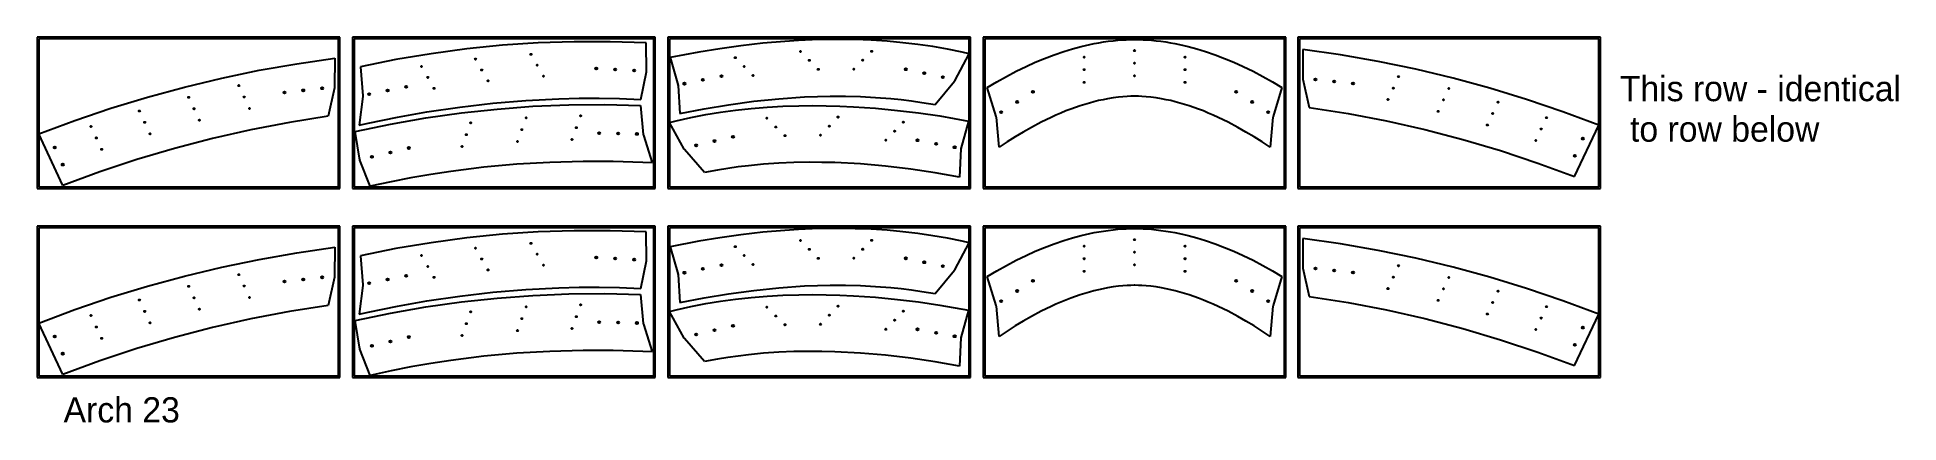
# Model space of a CAD drawing. Extents: x 865 to 1455, y -82 to 41.
import ezdxf

# ---------------------------------------------------------------- set-up
doc = ezdxf.new("R2010")
doc.units = 0
doc.header["$MEASUREMENT"] = 0
doc.header["$PDMODE"] = 32
doc.header["$PDSIZE"] = 0.38
doc.layers.get('0').update_dxf_attribs({"linetype": 'CONTINUOUS'})
for name, color, linetype in [('DEFAULT', 7, 'CONTINUOUS'), ('DRILL_PTS__ENGRAVE_PASS_RO', 172, 'CONTINUOUS'), ('DRILLING', 3, 'CONTINUOUS'), ('PLYWOOD', 6, 'CONTINUOUS')]:
    doc.layers.add(name, color=color, linetype=linetype)

# ---------------------------------------------------------------- blocks, each defined once
blk = doc.blocks.new('*X1')
at = {"layer": 'DEFAULT', "linetype": 'Continuous'}
for s, p in [('This row - identical', (1366.43, 20.52)), (' to row below', (1366.69, 7.67))]:
    blk.add_text(s, height=8, dxfattribs=at).set_placement(p)

msp = doc.modelspace()

# ---------------------------------------------------------------- linework, layer by layer
for p, q in [((989.49, 35.6), (978.26, 33.71)), ((1000.78, 37.12), (989.49, 35.6)), ((1012.11, 38.26), (1000.78, 37.12)), ((1023.47, 39.02), (1012.11, 38.26)), ((1034.86, 39.4), (1023.47, 39.02)), ((1046.24, 39.4), (1034.86, 39.4)), ((1057.63, 39.02), (1046.24, 39.4)), ((1057.8, 29.85), (1057.63, 39.02)), ((1074.35, 36.09), (1065.3, 34.34)), ((1081.01, 37.18), (1074.35, 36.09)), ((1087.69, 38.11), (1081.01, 37.18)), ((1094.66, 38.9), (1087.69, 38.11)), ((1101.65, 39.5), (1094.66, 38.9)), ((1105.97, 39.78), (1101.65, 39.5)), ((1110.29, 39.98), (1105.97, 39.78)), ((1114.61, 40.09), (1110.29, 39.98)), ((1118.93, 40.13), (1114.61, 40.09)), ((1123.99, 40.05), (1118.93, 40.13)), ((1129.04, 39.86), (1123.99, 40.05)), ((1134.08, 39.53), (1129.04, 39.86)), ((1139.11, 39.07), (1134.08, 39.53)), ((1143.84, 38.51), (1139.11, 39.07)), ((1148.55, 37.83), (1143.84, 38.51)), ((1153.24, 37), (1148.55, 37.83)), ((1157.9, 36.04), (1153.24, 37)), ((1155.55, 27.02), (1160.07, 35.53)), ((1160.07, 35.53), (1157.9, 36.04)), ((1187.05, 35.25), (1190.09, 36.29)), ((1190.09, 36.29), (1192.83, 37.12)), ((1192.83, 37.12), (1195.59, 37.87)), ((1195.59, 37.87), (1196.98, 38.21)), ((1196.98, 38.21), (1198.38, 38.52)), ((1198.38, 38.52), (1199.78, 38.8)), ((1199.78, 38.8), (1201.19, 39.06)), ((1201.19, 39.06), (1202.69, 39.31)), ((1202.69, 39.31), (1204.2, 39.52)), ((1204.2, 39.52), (1205.71, 39.7)), ((1205.71, 39.7), (1207.23, 39.85)), ((1207.23, 39.85), (1208.56, 39.96)), ((1208.56, 39.96), (1209.9, 40.03)), ((1209.9, 40.03), (1211.23, 40.07)), ((1211.23, 40.07), (1212.57, 40.08)), ((1212.57, 40.08), (1213.9, 40.07)), ((1213.9, 40.07), (1215.23, 40.03)), ((1215.23, 40.03), (1216.57, 39.96)), ((1216.57, 39.96), (1217.9, 39.85)), ((1217.9, 39.85), (1219.42, 39.7)), ((1219.42, 39.7), (1220.93, 39.52)), ((1220.93, 39.52), (1222.44, 39.31)), ((1222.44, 39.31), (1223.95, 39.06)), ((1223.95, 39.06), (1225.35, 38.8)), ((1225.35, 38.8), (1226.75, 38.52)), ((1226.75, 38.52), (1228.15, 38.21)), ((1228.15, 38.21), (1229.54, 37.87)), ((1229.54, 37.87), (1232.3, 37.12)), ((1232.3, 37.12), (1235.04, 36.29)), ((1235.04, 36.29), (1238.08, 35.25)), ((1277.88, 35.24), (1265.86, 36.97)), ((1265.86, 36.97), (1265.91, 27.75)), ((923.07, 27.85), (934.96, 30.32)), ((934.96, 30.32), (946.92, 32.42)), ((946.92, 32.42), (958.93, 34.15)), ((958.93, 34.15), (958.88, 24.93)), ((978.26, 33.71), (967.1, 31.44)), ((967.1, 31.44), (967.86, 22.25)), ((1056.01, 21.08), (1057.8, 29.85)), ((1065.3, 34.34), (1067.84, 25.53)), ((1171.9, 28.39), (1175, 30.01)), ((1175, 30.01), (1178.14, 31.54)), ((1178.14, 31.54), (1181.07, 32.87)), ((1181.07, 32.87), (1184.04, 34.1)), ((1184.04, 34.1), (1187.05, 35.25)), ((1238.08, 35.25), (1241.09, 34.1)), ((1241.09, 34.1), (1244.06, 32.87)), ((1244.06, 32.87), (1246.99, 31.54)), ((1246.99, 31.54), (1250.13, 30.01)), ((1250.13, 30.01), (1253.23, 28.39)), ((1289.84, 33.13), (1277.88, 35.24)), ((1301.72, 30.67), (1289.84, 33.13)), ((1313.53, 27.84), (1301.72, 30.67)), ((899.55, 21.82), (911.26, 25.02)), ((911.26, 25.02), (923.07, 27.85)), ((958.86, 24.71), (956.83, 15.72)), ((958.87, 24.75), (958.86, 24.71)), ((958.88, 24.81), (958.87, 24.78)), ((958.87, 24.78), (958.87, 24.75)), ((958.88, 24.93), (958.88, 24.9)), ((958.88, 24.9), (958.88, 24.87)), ((958.88, 24.87), (958.88, 24.84)), ((958.88, 24.84), (958.88, 24.81)), ((1067.84, 25.53), (1068.39, 16.6)), ((1149.27, 19.44), (1155.44, 26.85)), ((1165.85, 24.9), (1168.85, 26.68)), ((1168.68, 15.68), (1165.85, 24.9)), ((1168.85, 26.68), (1171.9, 28.39)), ((1253.23, 28.39), (1256.28, 26.68)), ((1256.28, 26.68), (1259.28, 24.9)), ((1259.28, 24.9), (1256.45, 15.68)), ((1265.91, 27.75), (1265.91, 27.72)), ((1265.91, 27.72), (1265.91, 27.68)), ((1265.91, 27.68), (1265.91, 27.65)), ((1265.91, 27.65), (1265.92, 27.62)), ((1265.92, 27.62), (1265.92, 27.59)), ((1265.92, 27.59), (1265.93, 27.56)), ((1265.93, 27.56), (1265.93, 27.53)), ((1265.93, 27.53), (1267.96, 18.53)), ((1325.25, 24.64), (1313.53, 27.84)), ((1336.86, 21.09), (1325.25, 24.64)), ((876.44, 14.37), (887.93, 18.27)), ((887.93, 18.27), (899.55, 21.82)), ((967.85, 22.03), (966.62, 12.89)), ((967.86, 22.06), (967.85, 22.03)), ((967.86, 22.25), (967.86, 22.22)), ((967.86, 22.22), (967.86, 22.19)), ((967.86, 22.19), (967.86, 22.16)), ((967.86, 22.16), (967.86, 22.13)), ((967.86, 22.13), (967.86, 22.1)), ((967.86, 22.1), (967.86, 22.06)), ((988.11, 17.12), (998.55, 18.67)), ((998.55, 18.67), (1009.02, 19.89)), ((999.07, 16.82), (1010.4, 18.04)), ((1009.02, 19.89), (1019.52, 20.77)), ((1010.4, 18.04), (1021.75, 18.89)), ((1019.52, 20.77), (1030.02, 21.31)), ((1021.75, 18.89), (1033.13, 19.35)), ((1030.02, 21.31), (1036.41, 21.46)), ((1033.13, 19.35), (1044.52, 19.44)), ((1036.41, 21.46), (1042.8, 21.48)), ((1042.8, 21.48), (1049.18, 21.36)), ((1044.52, 19.44), (1055.9, 19.14)), ((1049.18, 21.36), (1056.01, 21.08)), ((1055.9, 19.14), (1056.76, 9.96)), ((1068.39, 16.6), (1076.1, 18.11)), ((1076.1, 18.11), (1083.83, 19.4)), ((1083.83, 19.4), (1091.8, 20.48)), ((1085.95, 17.67), (1090.98, 18.22)), ((1090.98, 18.22), (1096.01, 18.63)), ((1091.8, 20.48), (1099.78, 21.3)), ((1096.01, 18.63), (1101.06, 18.92)), ((1099.78, 21.3), (1107.91, 21.86)), ((1101.06, 18.92), (1106.11, 19.08)), ((1106.11, 19.08), (1110.44, 19.12)), ((1107.91, 21.86), (1111.97, 22.02)), ((1110.44, 19.12), (1114.76, 19.08)), ((1111.97, 22.02), (1116, 22.11)), ((1114.76, 19.08), (1119.08, 18.96)), ((1116, 22.11), (1120.84, 22.11)), ((1119.08, 18.96), (1123.4, 18.76)), ((1120.84, 22.11), (1125.65, 21.99)), ((1123.4, 18.76), (1130.4, 18.28)), ((1125.65, 21.99), (1130.44, 21.74)), ((1130.4, 18.28), (1137.38, 17.61)), ((1130.44, 21.74), (1135.21, 21.37)), ((1135.21, 21.37), (1138.55, 21.03)), ((1138.55, 21.03), (1141.85, 20.62)), ((1141.85, 20.62), (1145.13, 20.14)), ((1145.13, 20.14), (1149.27, 19.44)), ((1192.35, 18.02), (1190.78, 17.41)), ((1193.82, 18.55), (1192.35, 18.02)), ((1195.28, 19.05), (1193.82, 18.55)), ((1196.75, 19.51), (1195.28, 19.05)), ((1198.21, 19.94), (1196.75, 19.51)), ((1199.67, 20.33), (1198.21, 19.94)), ((1201.12, 20.69), (1199.67, 20.33)), ((1202.56, 21), (1201.12, 20.69)), ((1203.99, 21.28), (1202.56, 21)), ((1205.73, 21.56), (1203.99, 21.28)), ((1207.46, 21.79), (1205.73, 21.56)), ((1208.88, 21.93), (1207.46, 21.79)), ((1210.25, 22.03), (1208.88, 21.93)), ((1211.38, 22.07), (1210.25, 22.03)), ((1212.45, 22.08), (1211.38, 22.07)), ((1212.57, 22.08), (1212.45, 22.08)), ((1212.68, 22.08), (1212.57, 22.08)), ((1213.75, 22.07), (1212.68, 22.08)), ((1214.88, 22.03), (1213.75, 22.07)), ((1216.25, 21.93), (1214.88, 22.03)), ((1217.67, 21.79), (1216.25, 21.93)), ((1219.4, 21.56), (1217.67, 21.79)), ((1221.14, 21.28), (1219.4, 21.56)), ((1222.57, 21), (1221.14, 21.28)), ((1224.01, 20.69), (1222.57, 21)), ((1225.46, 20.33), (1224.01, 20.69)), ((1226.92, 19.94), (1225.46, 20.33)), ((1228.38, 19.51), (1226.92, 19.94)), ((1229.85, 19.05), (1228.38, 19.51)), ((1231.32, 18.55), (1229.85, 19.05)), ((1232.78, 18.02), (1231.32, 18.55)), ((1234.36, 17.41), (1232.78, 18.02)), ((1267.96, 18.53), (1280.26, 16.59)), ((1348.36, 17.19), (1336.86, 21.09)), ((865.07, 10.11), (876.44, 14.37)), ((944.54, 13.78), (932.31, 11.43)), ((956.83, 15.72), (944.54, 13.78)), ((965.44, 10.89), (976.58, 13.24)), ((966.62, 12.89), (969.49, 13.54)), ((969.49, 13.54), (978.78, 15.46)), ((976.58, 13.24), (987.8, 15.21)), ((978.78, 15.46), (988.11, 17.12)), ((987.8, 15.21), (999.07, 16.82)), ((1065.07, 13.77), (1067.22, 14.31)), ((1069.73, 5.33), (1065.07, 13.77)), ((1067.22, 14.31), (1071.87, 15.36)), ((1071.87, 15.36), (1076.54, 16.27)), ((1076.54, 16.27), (1081.24, 17.03)), ((1081.24, 17.03), (1085.95, 17.67)), ((1137.38, 17.61), (1144.08, 16.8)), ((1144.08, 16.8), (1150.76, 15.82)), ((1150.76, 15.82), (1159.84, 14.23)), ((1159.84, 14.23), (1157.45, 5.38)), ((1169.6, 5.88), (1168.72, 15.48)), ((1179.84, 12.21), (1177.25, 10.74)), ((1182.94, 13.86), (1179.84, 12.21)), ((1184.5, 14.63), (1182.94, 13.86)), ((1186.07, 15.38), (1184.5, 14.63)), ((1187.63, 16.09), (1186.07, 15.38)), ((1189.2, 16.77), (1187.63, 16.09)), ((1190.78, 17.41), (1189.2, 16.77)), ((1235.93, 16.77), (1234.36, 17.41)), ((1237.5, 16.09), (1235.93, 16.77)), ((1239.07, 15.38), (1237.5, 16.09)), ((1240.63, 14.63), (1239.07, 15.38)), ((1242.19, 13.86), (1240.63, 14.63)), ((1245.29, 12.21), (1242.19, 13.86)), ((1247.88, 10.74), (1245.29, 12.21)), ((1256.41, 15.48), (1255.53, 5.88)), ((1280.26, 16.59), (1292.48, 14.25)), ((1292.48, 14.25), (1304.63, 11.5)), ((1359.73, 12.93), (1348.36, 17.19)), ((1352.1, -3.42), (1359.73, 12.93)), ((872.69, -6.24), (865.07, 10.11)), ((920.16, 8.69), (908.12, 5.54)), ((932.31, 11.43), (920.16, 8.69)), ((966.86, 1.83), (965.44, 10.89)), ((1056.76, 9.96), (1056.76, 9.93)), ((1056.76, 9.93), (1056.77, 9.9)), ((1056.77, 9.9), (1056.77, 9.87)), ((1056.77, 9.87), (1056.78, 9.84)), ((1056.78, 9.84), (1056.78, 9.81)), ((1056.78, 9.81), (1056.79, 9.78)), ((1056.79, 9.78), (1056.8, 9.75)), ((1056.8, 9.75), (1059.6, 0.96)), ((1172.13, 7.57), (1169.6, 5.88)), ((1174.68, 9.19), (1172.13, 7.57)), ((1177.25, 10.74), (1174.68, 9.19)), ((1250.45, 9.19), (1247.88, 10.74)), ((1253, 7.57), (1250.45, 9.19)), ((1255.53, 5.88), (1253, 7.57)), ((1304.63, 11.5), (1316.68, 8.36)), ((1316.68, 8.36), (1328.61, 4.82)), ((896.18, 2.01), (884.37, -1.92)), ((908.12, 5.54), (896.18, 2.01)), ((970.14, -6.5), (966.86, 1.83)), ((1016.63, 0.49), (1006.14, -0.46)), ((1027.15, 1.11), (1016.63, 0.49)), ((1037.71, 1.39), (1027.15, 1.11)), ((1047.18, 1.37), (1037.71, 1.39)), ((1056.66, 1.1), (1047.18, 1.37)), ((1059.6, 0.96), (1056.66, 1.1)), ((1069.74, 5.3), (1069.73, 5.33)), ((1069.76, 5.28), (1069.74, 5.3)), ((1069.78, 5.25), (1069.76, 5.28)), ((1069.8, 5.22), (1069.78, 5.25)), ((1069.82, 5.19), (1069.8, 5.22)), ((1069.84, 5.17), (1069.82, 5.19)), ((1076.14, -2.14), (1069.84, 5.17)), ((1090.16, 0.04), (1086.84, -0.36)), ((1094.92, 0.5), (1090.16, 0.04)), ((1099.71, 0.83), (1094.92, 0.5)), ((1104.52, 1.04), (1099.71, 0.83)), ((1109.35, 1.12), (1104.52, 1.04)), ((1113.39, 1.1), (1109.35, 1.12)), ((1117.45, 1.01), (1113.39, 1.1)), ((1125.59, 0.59), (1117.45, 1.01)), ((1133.59, -0.09), (1125.59, 0.59)), ((1157.45, 5.38), (1157.06, -3.56)), ((1328.61, 4.82), (1340.43, 0.9)), ((1340.43, 0.9), (1352.1, -3.42)), ((884.37, -1.92), (872.69, -6.24)), ((976.82, -5.03), (970.14, -6.5)), ((983.08, -3.81), (976.82, -5.03)), ((989.38, -2.72), (983.08, -3.81)), ((995.71, -1.76), (989.38, -2.72)), ((1006.14, -0.46), (995.71, -1.76)), ((1080.27, -1.36), (1076.14, -2.14)), ((1083.54, -0.82), (1080.27, -1.36)), ((1086.84, -0.36), (1083.54, -0.82)), ((1141.58, -1.03), (1133.59, -0.09)), ((1149.33, -2.18), (1141.58, -1.03)), ((1157.06, -3.56), (1149.33, -2.18)), ((1000.78, -22.88), (989.49, -24.4)), ((1012.11, -21.74), (1000.78, -22.88)), ((1023.47, -20.98), (1012.11, -21.74)), ((1034.86, -20.6), (1023.47, -20.98)), ((1046.24, -20.6), (1034.86, -20.6)), ((1057.63, -20.98), (1046.24, -20.6)), ((1057.8, -30.15), (1057.63, -20.98)), ((1081.01, -22.82), (1074.35, -23.91)), ((1087.69, -21.89), (1081.01, -22.82)), ((1094.66, -21.1), (1087.69, -21.89)), ((1101.65, -20.5), (1094.66, -21.1)), ((1105.97, -20.22), (1101.65, -20.5)), ((1110.29, -20.02), (1105.97, -20.22)), ((1114.61, -19.91), (1110.29, -20.02)), ((1118.93, -19.87), (1114.61, -19.91)), ((1123.99, -19.95), (1118.93, -19.87)), ((1129.04, -20.14), (1123.99, -19.95)), ((1134.08, -20.47), (1129.04, -20.14)), ((1139.11, -20.93), (1134.08, -20.47)), ((1143.84, -21.49), (1139.11, -20.93)), ((1148.55, -22.17), (1143.84, -21.49)), ((1153.24, -23), (1148.55, -22.17)), ((1157.9, -23.96), (1153.24, -23)), ((1190.09, -23.71), (1192.83, -22.88)), ((1192.83, -22.88), (1195.59, -22.13)), ((1195.59, -22.13), (1196.98, -21.79)), ((1196.98, -21.79), (1198.38, -21.48)), ((1198.38, -21.48), (1199.78, -21.2)), ((1199.78, -21.2), (1201.19, -20.94)), ((1201.19, -20.94), (1202.69, -20.69)), ((1202.69, -20.69), (1204.2, -20.48)), ((1204.2, -20.48), (1205.71, -20.3)), ((1205.71, -20.3), (1207.23, -20.15)), ((1207.23, -20.15), (1208.56, -20.04)), ((1208.56, -20.04), (1209.9, -19.97)), ((1209.9, -19.97), (1211.23, -19.93)), ((1211.23, -19.93), (1212.57, -19.92)), ((1212.57, -19.92), (1213.9, -19.93)), ((1213.9, -19.93), (1215.23, -19.97)), ((1215.23, -19.97), (1216.57, -20.04)), ((1216.57, -20.04), (1217.9, -20.15)), ((1217.9, -20.15), (1219.42, -20.3)), ((1219.42, -20.3), (1220.93, -20.48)), ((1220.93, -20.48), (1222.44, -20.69)), ((1222.44, -20.69), (1223.95, -20.94)), ((1223.95, -20.94), (1225.35, -21.2)), ((1225.35, -21.2), (1226.75, -21.48)), ((1226.75, -21.48), (1228.15, -21.79)), ((1228.15, -21.79), (1229.54, -22.13)), ((1229.54, -22.13), (1232.3, -22.88)), ((1232.3, -22.88), (1235.04, -23.71)), ((1277.88, -24.76), (1265.86, -23.03)), ((1265.86, -23.03), (1265.91, -32.25)), ((934.96, -29.68), (946.92, -27.58)), ((946.92, -27.58), (958.93, -25.85)), ((958.93, -25.85), (958.88, -35.07)), ((978.26, -26.29), (967.1, -28.56)), ((967.1, -28.56), (967.86, -37.75)), ((989.49, -24.4), (978.26, -26.29)), ((1074.35, -23.91), (1065.3, -25.66)), ((1065.3, -25.66), (1067.84, -34.47)), ((1155.55, -32.98), (1160.07, -24.47)), ((1160.07, -24.47), (1157.9, -23.96)), ((1175, -29.99), (1178.14, -28.46)), ((1178.14, -28.46), (1181.07, -27.13)), ((1181.07, -27.13), (1184.04, -25.9)), ((1184.04, -25.9), (1187.05, -24.75)), ((1187.05, -24.75), (1190.09, -23.71)), ((1235.04, -23.71), (1238.08, -24.75)), ((1238.08, -24.75), (1241.09, -25.9)), ((1241.09, -25.9), (1244.06, -27.13)), ((1244.06, -27.13), (1246.99, -28.46)), ((1246.99, -28.46), (1250.13, -29.99)), ((1289.84, -26.87), (1277.88, -24.76)), ((1301.72, -29.33), (1289.84, -26.87)), ((1313.53, -32.16), (1301.72, -29.33)), ((899.55, -38.18), (911.26, -34.98)), ((911.26, -34.98), (923.07, -32.15)), ((923.07, -32.15), (934.96, -29.68)), ((958.86, -35.29), (956.83, -44.28)), ((958.87, -35.25), (958.86, -35.29)), ((958.88, -35.19), (958.87, -35.22)), ((958.87, -35.22), (958.87, -35.25)), ((958.88, -35.07), (958.88, -35.1)), ((958.88, -35.1), (958.88, -35.13)), ((958.88, -35.13), (958.88, -35.16)), ((958.88, -35.16), (958.88, -35.19)), ((1056.01, -38.92), (1057.8, -30.15)), ((1067.84, -34.47), (1068.39, -43.4)), ((1149.27, -40.56), (1155.44, -33.15)), ((1165.85, -35.1), (1168.85, -33.32)), ((1168.68, -44.32), (1165.85, -35.1)), ((1168.85, -33.32), (1171.9, -31.61)), ((1171.9, -31.61), (1175, -29.99)), ((1250.13, -29.99), (1253.23, -31.61)), ((1253.23, -31.61), (1256.28, -33.32)), ((1256.28, -33.32), (1259.28, -35.1)), ((1259.28, -35.1), (1256.45, -44.32)), ((1265.91, -32.25), (1265.91, -32.28)), ((1265.91, -32.28), (1265.91, -32.32)), ((1265.91, -32.32), (1265.91, -32.35)), ((1265.91, -32.35), (1265.92, -32.38)), ((1265.92, -32.38), (1265.92, -32.41)), ((1265.92, -32.41), (1265.93, -32.44)), ((1265.93, -32.44), (1265.93, -32.47)), ((1265.93, -32.47), (1267.96, -41.47)), ((1325.25, -35.36), (1313.53, -32.16)), ((1336.86, -38.91), (1325.25, -35.36)), ((887.93, -41.73), (899.55, -38.18)), ((967.85, -37.97), (966.62, -47.11)), ((967.86, -37.94), (967.85, -37.97)), ((967.86, -37.75), (967.86, -37.78)), ((967.86, -37.78), (967.86, -37.81)), ((967.86, -37.81), (967.86, -37.84)), ((967.86, -37.84), (967.86, -37.87)), ((967.86, -37.87), (967.86, -37.9)), ((967.86, -37.9), (967.86, -37.94)), ((998.55, -41.33), (1009.02, -40.11)), ((1009.02, -40.11), (1019.52, -39.23)), ((1010.4, -41.96), (1021.75, -41.11)), ((1019.52, -39.23), (1030.02, -38.69)), ((1021.75, -41.11), (1033.13, -40.65)), ((1030.02, -38.69), (1036.41, -38.54)), ((1033.13, -40.65), (1044.52, -40.56)), ((1036.41, -38.54), (1042.8, -38.52)), ((1042.8, -38.52), (1049.18, -38.64)), ((1044.52, -40.56), (1055.9, -40.86)), ((1049.18, -38.64), (1056.01, -38.92)), ((1055.9, -40.86), (1056.76, -50.04)), ((1076.1, -41.89), (1083.83, -40.6)), ((1083.83, -40.6), (1091.8, -39.52)), ((1091.8, -39.52), (1099.78, -38.7)), ((1096.01, -41.37), (1101.06, -41.08)), ((1099.78, -38.7), (1107.91, -38.14)), ((1101.06, -41.08), (1106.11, -40.92)), ((1106.11, -40.92), (1110.44, -40.88)), ((1107.91, -38.14), (1111.97, -37.98)), ((1110.44, -40.88), (1114.76, -40.92)), ((1111.97, -37.98), (1116, -37.89)), ((1114.76, -40.92), (1119.08, -41.04)), ((1116, -37.89), (1120.84, -37.89)), ((1119.08, -41.04), (1123.4, -41.24)), ((1120.84, -37.89), (1125.65, -38.01)), ((1123.4, -41.24), (1130.4, -41.72)), ((1125.65, -38.01), (1130.44, -38.26)), ((1130.44, -38.26), (1135.21, -38.63)), ((1135.21, -38.63), (1138.55, -38.97)), ((1138.55, -38.97), (1141.85, -39.38)), ((1141.85, -39.38), (1145.13, -39.86)), ((1145.13, -39.86), (1149.27, -40.56)), ((1195.28, -40.95), (1193.82, -41.45)), ((1196.75, -40.49), (1195.28, -40.95)), ((1198.21, -40.06), (1196.75, -40.49)), ((1199.67, -39.67), (1198.21, -40.06)), ((1201.12, -39.31), (1199.67, -39.67)), ((1202.56, -39), (1201.12, -39.31)), ((1203.99, -38.72), (1202.56, -39)), ((1205.73, -38.44), (1203.99, -38.72)), ((1207.46, -38.21), (1205.73, -38.44)), ((1208.88, -38.07), (1207.46, -38.21)), ((1210.25, -37.97), (1208.88, -38.07)), ((1211.38, -37.93), (1210.25, -37.97)), ((1212.45, -37.92), (1211.38, -37.93)), ((1212.57, -37.92), (1212.45, -37.92)), ((1212.68, -37.92), (1212.57, -37.92)), ((1213.75, -37.93), (1212.68, -37.92)), ((1214.88, -37.97), (1213.75, -37.93)), ((1216.25, -38.07), (1214.88, -37.97)), ((1217.67, -38.21), (1216.25, -38.07)), ((1219.4, -38.44), (1217.67, -38.21)), ((1221.14, -38.72), (1219.4, -38.44)), ((1222.57, -39), (1221.14, -38.72)), ((1224.01, -39.31), (1222.57, -39)), ((1225.46, -39.67), (1224.01, -39.31)), ((1226.92, -40.06), (1225.46, -39.67)), ((1228.38, -40.49), (1226.92, -40.06)), ((1229.85, -40.95), (1228.38, -40.49)), ((1231.32, -41.45), (1229.85, -40.95)), ((1348.36, -42.81), (1336.86, -38.91)), ((865.07, -49.89), (876.44, -45.63)), ((876.44, -45.63), (887.93, -41.73)), ((944.54, -46.22), (932.31, -48.57)), ((956.83, -44.28), (944.54, -46.22)), ((965.44, -49.11), (976.58, -46.76)), ((966.62, -47.11), (969.49, -46.46)), ((969.49, -46.46), (978.78, -44.54)), ((976.58, -46.76), (987.8, -44.79)), ((978.78, -44.54), (988.11, -42.88)), ((987.8, -44.79), (999.07, -43.18)), ((988.11, -42.88), (998.55, -41.33)), ((999.07, -43.18), (1010.4, -41.96)), ((1065.07, -46.23), (1067.22, -45.69)), ((1069.73, -54.67), (1065.07, -46.23)), ((1067.22, -45.69), (1071.87, -44.64)), ((1068.39, -43.4), (1076.1, -41.89)), ((1071.87, -44.64), (1076.54, -43.73)), ((1076.54, -43.73), (1081.24, -42.97)), ((1081.24, -42.97), (1085.95, -42.33)), ((1085.95, -42.33), (1090.98, -41.78)), ((1090.98, -41.78), (1096.01, -41.37)), ((1130.4, -41.72), (1137.38, -42.39)), ((1137.38, -42.39), (1144.08, -43.2)), ((1144.08, -43.2), (1150.76, -44.18)), ((1150.76, -44.18), (1159.84, -45.77)), ((1159.84, -45.77), (1157.45, -54.62)), ((1169.6, -54.12), (1168.72, -44.52)), ((1182.94, -46.14), (1179.84, -47.79)), ((1184.5, -45.37), (1182.94, -46.14)), ((1186.07, -44.62), (1184.5, -45.37)), ((1187.63, -43.91), (1186.07, -44.62)), ((1189.2, -43.23), (1187.63, -43.91)), ((1190.78, -42.59), (1189.2, -43.23)), ((1192.35, -41.98), (1190.78, -42.59)), ((1193.82, -41.45), (1192.35, -41.98)), ((1232.78, -41.98), (1231.32, -41.45)), ((1234.36, -42.59), (1232.78, -41.98)), ((1235.93, -43.23), (1234.36, -42.59)), ((1237.5, -43.91), (1235.93, -43.23)), ((1239.07, -44.62), (1237.5, -43.91)), ((1240.63, -45.37), (1239.07, -44.62)), ((1242.19, -46.14), (1240.63, -45.37)), ((1245.29, -47.79), (1242.19, -46.14)), ((1256.41, -44.52), (1255.53, -54.12)), ((1267.96, -41.47), (1280.26, -43.41)), ((1280.26, -43.41), (1292.48, -45.75)), ((1292.48, -45.75), (1304.63, -48.5)), ((1359.73, -47.07), (1348.36, -42.81)), ((1352.1, -63.42), (1359.73, -47.07)), ((872.69, -66.24), (865.07, -49.89)), ((920.16, -51.31), (908.12, -54.46)), ((932.31, -48.57), (920.16, -51.31)), ((966.86, -58.17), (965.44, -49.11)), ((1056.76, -50.04), (1056.76, -50.07)), ((1056.76, -50.07), (1056.77, -50.1)), ((1056.77, -50.1), (1056.77, -50.13)), ((1056.77, -50.13), (1056.78, -50.16)), ((1056.78, -50.16), (1056.78, -50.19)), ((1056.78, -50.19), (1056.79, -50.22)), ((1056.79, -50.22), (1056.8, -50.25)), ((1056.8, -50.25), (1059.6, -59.04)), ((1172.13, -52.43), (1169.6, -54.12)), ((1174.68, -50.81), (1172.13, -52.43)), ((1177.25, -49.26), (1174.68, -50.81)), ((1179.84, -47.79), (1177.25, -49.26)), ((1247.88, -49.26), (1245.29, -47.79)), ((1250.45, -50.81), (1247.88, -49.26)), ((1253, -52.43), (1250.45, -50.81)), ((1255.53, -54.12), (1253, -52.43)), ((1304.63, -48.5), (1316.68, -51.64)), ((1316.68, -51.64), (1328.61, -55.18)), ((896.18, -57.99), (884.37, -61.92)), ((908.12, -54.46), (896.18, -57.99)), ((970.14, -66.5), (966.86, -58.17)), ((1027.15, -58.89), (1016.63, -59.51)), ((1037.71, -58.61), (1027.15, -58.89)), ((1047.18, -58.63), (1037.71, -58.61)), ((1056.66, -58.9), (1047.18, -58.63)), ((1059.6, -59.04), (1056.66, -58.9)), ((1069.74, -54.7), (1069.73, -54.67)), ((1069.76, -54.72), (1069.74, -54.7)), ((1069.78, -54.75), (1069.76, -54.72)), ((1069.8, -54.78), (1069.78, -54.75)), ((1069.82, -54.81), (1069.8, -54.78)), ((1069.84, -54.83), (1069.82, -54.81)), ((1076.14, -62.14), (1069.84, -54.83)), ((1104.52, -58.96), (1099.71, -59.17)), ((1109.35, -58.88), (1104.52, -58.96)), ((1113.39, -58.9), (1109.35, -58.88)), ((1117.45, -58.99), (1113.39, -58.9)), ((1125.59, -59.41), (1117.45, -58.99)), ((1157.45, -54.62), (1157.06, -63.56)), ((1328.61, -55.18), (1340.43, -59.1)), ((884.37, -61.92), (872.69, -66.24)), ((983.08, -63.81), (976.82, -65.03)), ((989.38, -62.72), (983.08, -63.81)), ((995.71, -61.76), (989.38, -62.72)), ((1006.14, -60.46), (995.71, -61.76)), ((1016.63, -59.51), (1006.14, -60.46)), ((1080.27, -61.36), (1076.14, -62.14)), ((1083.54, -60.82), (1080.27, -61.36)), ((1086.84, -60.36), (1083.54, -60.82)), ((1090.16, -59.96), (1086.84, -60.36)), ((1094.92, -59.5), (1090.16, -59.96)), ((1099.71, -59.17), (1094.92, -59.5)), ((1133.59, -60.09), (1125.59, -59.41)), ((1141.58, -61.03), (1133.59, -60.09)), ((1149.33, -62.18), (1141.58, -61.03)), ((1157.06, -63.56), (1149.33, -62.18)), ((1340.43, -59.1), (1352.1, -63.42)), ((976.82, -65.03), (970.14, -66.5))]:
    msp.add_line(p, q)
for centre, start, end in [((1056.82, 30.05), 348.49248, 13.68617), ((1066.84, 25.47), 3.49248, 28.68617), ((1154.67, 27.48), 320.23582, 332.08128), ((1167.73, 15.39), 5.23582, 17.08128), ((1257.41, 15.39), 162.91872, 174.76418), ((967.79, 2.19), 176.31383, 201.50752), ((1158.45, 5.34), 152.31383, 177.50752), ((1056.82, -29.95), 348.49248, 13.68617), ((1066.84, -34.53), 3.49248, 28.68617), ((1154.67, -32.52), 320.23582, 332.08128), ((1167.73, -44.61), 5.23582, 17.08128), ((1257.41, -44.61), 162.91872, 174.76418), ((967.79, -57.81), 176.31383, 201.50752), ((1158.45, -54.66), 152.31383, 177.50752)]:
    msp.add_arc(centre, 1, start, end)
at = {"layer": 'DRILL_PTS__ENGRAVE_PASS_RO'}
for p in [(1021.12, 35.41), (1106.59, 36.31), (1129.18, 36.34), (1212.54, 36.58), (986.41, 31.53), (1003.53, 33.89), (1005.53, 30.42), (1023.12, 31.94), (1085.92, 34.35), (1088.74, 31.52), (1109.41, 33.48), (1112.24, 30.65), (1123.52, 30.69), (1126.35, 33.52), (1196.57, 34.51), (1196.57, 30.51), (1212.54, 32.58), (1228.57, 34.51), (1228.57, 30.51), (928.52, 25.47), (988.41, 28.07), (990.41, 24.61), (1007.53, 26.96), (1025.12, 28.48), (1091.57, 28.69), (1196.57, 26.51), (1212.54, 28.58), (1228.57, 26.51), (1294.58, 24.66), (1296.27, 28.29), (1312.19, 24.57), (912.6, 21.75), (914.29, 18.12), (930.21, 21.85), (931.9, 18.22), (1292.89, 21.04), (1310.5, 20.94), (1327.82, 20.23), (881.61, 12.49), (896.97, 17.41), (898.66, 13.79), (915.98, 14.5), (1002.02, 13.67), (1019.61, 15.23), (1035.51, 12.12), (1036.88, 15.88), (1095.94, 15.12), (1098.81, 12.34), (1115.74, 12.6), (1118.52, 15.48), (1139.22, 13.88), (1308.81, 17.32), (1324.44, 12.98), (1326.13, 16.6), (1341.49, 11.68), (1343.18, 15.31), (883.3, 8.86), (900.35, 10.16), (999.28, 6.15), (1000.65, 9.91), (1016.87, 7.71), (1018.24, 11.47), (1034.14, 8.37), (1101.69, 9.56), (1112.97, 9.72), (1133.67, 8.13), (1136.45, 11), (1339.8, 8.06), (884.99, 5.24), (1106.59, -23.69), (1129.18, -23.66), (1212.54, -23.42), (986.41, -28.47), (1003.53, -26.11), (1005.53, -29.58), (1021.12, -24.59), (1023.12, -28.06), (1085.92, -25.65), (1088.74, -28.48), (1109.41, -26.52), (1112.24, -29.35), (1123.52, -29.31), (1126.35, -26.48), (1196.57, -25.49), (1196.57, -29.49), (1212.54, -27.42), (1228.57, -25.49), (1228.57, -29.49), (928.52, -34.53), (988.41, -31.93), (990.41, -35.39), (1007.53, -33.04), (1025.12, -31.52), (1091.57, -31.31), (1196.57, -33.49), (1212.54, -31.42), (1228.57, -33.49), (1294.58, -35.34), (1296.27, -31.71), (1312.19, -35.43), (912.6, -38.25), (930.21, -38.15), (1292.89, -38.96), (1310.5, -39.06), (1327.82, -39.77), (896.97, -42.59), (898.66, -46.21), (914.29, -41.88), (915.98, -45.5), (931.9, -41.78), (1002.02, -46.33), (1019.61, -44.77), (1036.88, -44.12), (1095.94, -44.88), (1115.74, -47.4), (1118.52, -44.52), (1139.22, -46.12), (1308.81, -42.68), (1324.44, -47.02), (1326.13, -43.4), (1343.18, -44.69), (881.61, -47.51), (883.3, -51.14), (900.35, -49.84), (1000.65, -50.09), (1016.87, -52.29), (1018.24, -48.53), (1034.14, -51.63), (1035.51, -47.88), (1098.81, -47.66), (1101.69, -50.44), (1112.97, -50.28), (1133.67, -51.87), (1136.45, -49), (1339.8, -51.94), (1341.49, -48.32), (884.99, -54.76), (999.28, -53.85)]:
    msp.add_point(p, dxfattribs=at)
at = {"layer": 'DRILLING'}
for centre, radius in [((1041.85, 30.93), 0.323), ((1047.84, 30.58), 0.322), ((1053.83, 30.23), 0.323), ((1140.01, 30.64), 0.322), ((1145.87, 29.38), 0.322), ((942.97, 23.29), 0.322), ((948.94, 23.95), 0.323), ((954.9, 24.61), 0.323), ((975.69, 23.93), 0.322), ((981.57, 25.1), 0.322), ((1069.78, 26.08), 0.322), ((1075.66, 27.29), 0.322), ((1081.53, 28.5), 0.322), ((1151.74, 28.12), 0.322), ((1180.33, 23.52), 0.322), ((1244.8, 23.52), 0.323), ((1269.89, 27.42), 0.323), ((1275.86, 26.77), 0.323), ((1281.82, 26.11), 0.323), ((969.8, 22.75), 0.322), ((1175.29, 20.27), 0.322), ((1249.84, 20.27), 0.322), ((1170.25, 17.01), 0.322), ((1254.88, 17.01), 0.322), ((870.1, 5.82), 0.322), ((982.39, 5.66), 0.322), ((1042.76, 10.39), 0.323), ((1048.76, 10.25), 0.323), ((1054.75, 10.12), 0.323), ((1073.52, 6.5), 0.323), ((1079.37, 7.87), 0.323), ((1085.21, 9.23), 0.323), ((1143.71, 8.11), 0.323), ((1149.6, 7), 0.323), ((1155.5, 5.89), 0.323), ((1354.69, 8.64), 0.323), ((872.64, 0.38), 0.323), ((970.71, 2.89), 0.323), ((976.55, 4.27), 0.323), ((1352.16, 3.2), 0.323), ((1041.85, -29.07), 0.323), ((1047.84, -29.42), 0.322), ((1053.83, -29.77), 0.322), ((1140.01, -29.36), 0.322), ((954.9, -35.39), 0.322), ((981.57, -34.9), 0.322), ((1069.78, -33.92), 0.322), ((1075.66, -32.71), 0.322), ((1081.53, -31.5), 0.322), ((1145.87, -30.62), 0.322), ((1151.74, -31.88), 0.322), ((1269.89, -32.58), 0.322), ((1275.86, -33.23), 0.323), ((1281.82, -33.89), 0.323), ((942.97, -36.71), 0.323), ((948.94, -36.05), 0.323), ((969.8, -37.25), 0.323), ((975.69, -36.07), 0.323), ((1175.29, -39.73), 0.322), ((1180.33, -36.48), 0.322), ((1244.8, -36.48), 0.323), ((1249.84, -39.73), 0.322), ((1170.25, -42.99), 0.322), ((1254.88, -42.99), 0.322), ((1042.76, -49.61), 0.323), ((1048.76, -49.75), 0.323), ((1054.75, -49.88), 0.323), ((1079.37, -52.13), 0.323), ((1085.21, -50.77), 0.323), ((1143.71, -51.89), 0.323), ((1149.6, -53), 0.323), ((1354.69, -51.36), 0.322), ((870.1, -54.18), 0.322), ((970.71, -57.11), 0.323), ((976.55, -55.73), 0.323), ((982.39, -54.34), 0.323), ((1073.52, -53.5), 0.323), ((1155.5, -54.11), 0.323), ((1352.16, -56.8), 0.323), ((872.64, -59.62), 0.323)]:
    msp.add_circle(centre, radius, dxfattribs=at)
at = {"layer": 'PLYWOOD'}
for p, q in [((960.57, 40.83), (864.57, 40.83)), ((864.57, 40.83), (864.57, -7.17)), ((960.07, 40.33), (865.07, 40.33)), ((865.07, 40.33), (865.07, -6.67)), ((960.07, -6.67), (960.07, 40.33)), ((960.57, -7.17), (960.57, 40.83)), ((1060.57, 40.83), (964.57, 40.83)), ((964.57, 40.83), (964.57, -7.17)), ((1060.07, 40.33), (965.07, 40.33)), ((965.07, 40.33), (965.07, -6.67)), ((1060.07, -6.67), (1060.07, 40.33)), ((1060.57, -7.17), (1060.57, 40.83)), ((1160.57, 40.83), (1064.57, 40.83)), ((1064.57, 40.83), (1064.57, -7.17)), ((1160.07, 40.33), (1065.07, 40.33)), ((1065.07, 40.33), (1065.07, -6.67)), ((1160.07, -6.67), (1160.07, 40.33)), ((1160.57, -7.17), (1160.57, 40.83)), ((1260.57, 40.83), (1164.57, 40.83)), ((1164.57, 40.83), (1164.57, -7.17)), ((1260.07, 40.33), (1165.07, 40.33)), ((1165.07, 40.33), (1165.07, -6.67)), ((1260.07, -6.67), (1260.07, 40.33)), ((1260.57, -7.17), (1260.57, 40.83)), ((1360.3, 40.83), (1264.3, 40.83)), ((1264.3, 40.83), (1264.3, -7.17)), ((1359.8, 40.33), (1264.8, 40.33)), ((1264.8, 40.33), (1264.8, -6.67)), ((1359.8, -6.67), (1359.8, 40.33)), ((1360.3, -7.17), (1360.3, 40.83)), ((864.57, -7.17), (960.57, -7.17)), ((865.07, -6.67), (960.07, -6.67)), ((964.57, -7.17), (1060.57, -7.17)), ((965.07, -6.67), (1060.07, -6.67)), ((1064.57, -7.17), (1160.57, -7.17)), ((1065.07, -6.67), (1160.07, -6.67)), ((1164.57, -7.17), (1260.57, -7.17)), ((1165.07, -6.67), (1260.07, -6.67)), ((1264.3, -7.17), (1360.3, -7.17)), ((1264.8, -6.67), (1359.8, -6.67)), ((960.57, -19.17), (864.57, -19.17)), ((864.57, -19.17), (864.57, -67.17)), ((960.07, -19.67), (865.07, -19.67)), ((865.07, -19.67), (865.07, -66.67)), ((960.07, -66.67), (960.07, -19.67)), ((960.57, -67.17), (960.57, -19.17)), ((1060.57, -19.17), (964.57, -19.17)), ((964.57, -19.17), (964.57, -67.17)), ((1060.07, -19.67), (965.07, -19.67)), ((965.07, -19.67), (965.07, -66.67)), ((1060.07, -66.67), (1060.07, -19.67)), ((1060.57, -67.17), (1060.57, -19.17)), ((1160.57, -19.17), (1064.57, -19.17)), ((1064.57, -19.17), (1064.57, -67.17)), ((1160.07, -19.67), (1065.07, -19.67)), ((1065.07, -19.67), (1065.07, -66.67)), ((1160.07, -66.67), (1160.07, -19.67)), ((1160.57, -67.17), (1160.57, -19.17)), ((1260.57, -19.17), (1164.57, -19.17)), ((1164.57, -19.17), (1164.57, -67.17)), ((1260.07, -19.67), (1165.07, -19.67)), ((1165.07, -19.67), (1165.07, -66.67)), ((1260.07, -66.67), (1260.07, -19.67)), ((1260.57, -67.17), (1260.57, -19.17)), ((1360.3, -19.17), (1264.3, -19.17)), ((1264.3, -19.17), (1264.3, -67.17)), ((1359.8, -19.67), (1264.8, -19.67)), ((1264.8, -19.67), (1264.8, -66.67)), ((1359.8, -66.67), (1359.8, -19.67)), ((1360.3, -67.17), (1360.3, -19.17)), ((864.57, -67.17), (960.57, -67.17)), ((865.07, -66.67), (960.07, -66.67)), ((964.57, -67.17), (1060.57, -67.17)), ((965.07, -66.67), (1060.07, -66.67)), ((1064.57, -67.17), (1160.57, -67.17)), ((1065.07, -66.67), (1160.07, -66.67)), ((1164.57, -67.17), (1260.57, -67.17)), ((1165.07, -66.67), (1260.07, -66.67)), ((1264.3, -67.17), (1360.3, -67.17)), ((1264.8, -66.67), (1359.8, -66.67))]:
    msp.add_line(p, q, dxfattribs=at)

# ---------------------------------------------------------------- block references
at = {"layer": 'DEFAULT'}
msp.add_blockref('*X1', (0, 0), dxfattribs=at)

# ---------------------------------------------------------------- texts
at = {"layer": 'DEFAULT', "linetype": 'Continuous'}
msp.add_text('Arch 23', height=8, dxfattribs=at).set_placement((872.92, -81.45))

doc.saveas('drawing.dxf')
